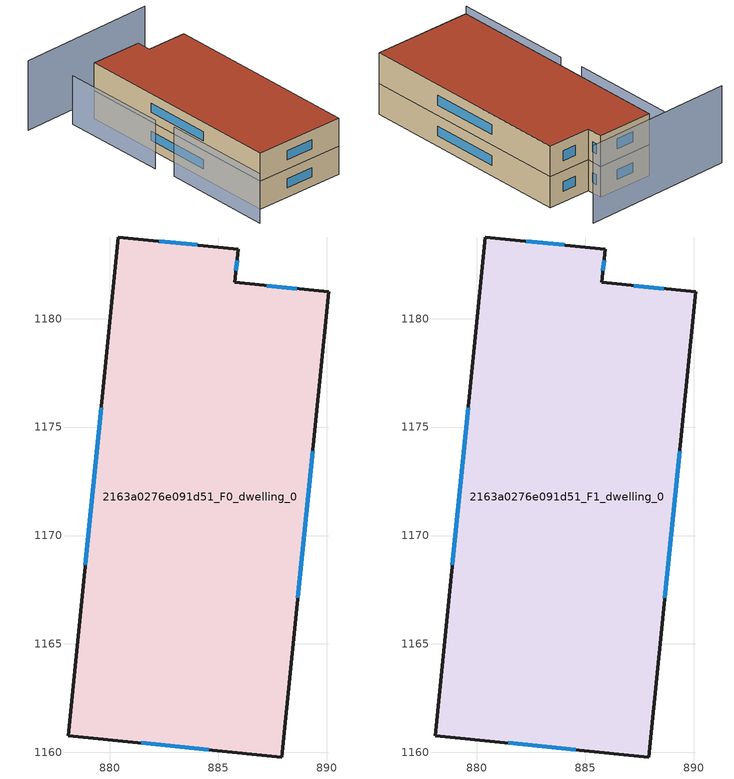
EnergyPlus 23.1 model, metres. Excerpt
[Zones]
2163a0276e091d51_F0_dwelling_0
 floor ground (EU_floor_Construction): 890.1,1181.24 887.95,1159.79 878.09,1160.78 880.4,1183.77 885.93,1183.21 885.77,1181.68 z0
 wall outside (EU_wall_Construction): 885.93,1183.21 880.4,1183.77 878.09,1160.78 887.95,1159.79 890.1,1181.24 885.77,1181.68 885.93,1183.21 z0:3
 window (EU_Window_Construction): 884.04,1183.4 882.29,1183.58 / 885.82,1182.2 885.87,1182.69 / 888.62,1181.39 887.25,1181.53 / 888.68,1167.13 889.36,1173.9 / 881.47,1160.44 884.57,1160.12 / 879.61,1175.9 878.88,1168.65 z1.03:1.97
2163a0276e091d51_F1_dwelling_0
 floor to 2163a0276e091d51_F0_dwelling_0 (EU_floor_Construction): 890.1,1181.24 887.94,1159.79 878.09,1160.78 880.4,1183.77 885.93,1183.21 885.77,1181.68 z3
 wall outside (EU_wall_Construction): 885.93,1183.21 880.4,1183.77 878.09,1160.78 887.95,1159.79 890.1,1181.24 885.77,1181.68 885.93,1183.21 z3:6
 window (EU_Window_Construction): 884.04,1183.4 882.29,1183.58 / 885.82,1182.2 885.87,1182.69 / 888.62,1181.39 887.25,1181.53 / 888.68,1167.13 889.36,1173.9 / 881.47,1160.44 884.57,1160.12 / 879.61,1175.9 878.88,1168.65 z4.03:4.97
 roof outside (EU_roof_Construction): 887.95,1159.79 890.1,1181.24 885.77,1181.68 885.93,1183.21 880.4,1183.77 878.09,1160.78 z6
shading: 877.32,1170.91 876.13,1159.07 z0:5.3; 878.33,1184.57 877.19,1173.17 z0:5.2; 889.6,1185.69 874.65,1186.87 z0:7.5
[Building]
EU S2 Campaign: North Axis=0; Terrain=City; Solar Distribution=FullExterior
[Site:Location]
Cape.Town.Intl.AP: Latitude=-33.965; Longitude=18.602; Time Zone=2; Elevation=46
[SizingPeriod:WeatherFileDays]
AnnualSizingPeriod: Begin Month=1; Begin Day of Month=1; End Month=12; End Day of Month=31; Day of Week for Start Day=Monday; Use Weather File Daylight Saving Period=No; Use Weather File Rain and Snow Indicators=No
[MATERIAL]
EU_InternalMass_Material: Roughness=MediumRough; Thickness=0.1; Conductivity=1; Density=1800; Specific Heat=900; Thermal Absorptance=0.9; Solar Absorptance=0.7; Visible Absorptance=0.7
[MATERIAL:NOMASS] Roughness=MediumRough; Thermal Absorptance=0.9; Solar Absorptance=0.7; Visible Absorptance=0.7
Name | Thermal Resistance
EU_wall_NoMass | 0.493876
EU_roof_NoMass | 0.449382
EU_floor_NoMass | 1.25
[WINDOWMATERIAL:SIMPLEGLAZINGSYSTEM]
EU_Window_SimpleGlazing: UFactor=4.4; Solar Heat Gain Coefficient=0.85; Visible Transmittance=0.85
[CONSTRUCTION]
EU_wall_Construction: EU_wall_NoMass
EU_roof_Construction: EU_roof_NoMass
EU_floor_Construction: EU_floor_NoMass
EU_Window_Construction: EU_Window_SimpleGlazing
EU_InternalMass_Construction: EU_InternalMass_Material
[ZONE] Type=1; Multiplier=1; Ceiling Height=autocalculate; Volume=666.271; Floor Area=autocalculate; Part of Total Floor Area=Yes
2163a0276e091d51_F0_dwelling_0; 2163a0276e091d51_F1_dwelling_0
[INTERNALMASS] Construction=EU_InternalMass_Construction; Surface Area=222.09
Name | Zone or ZoneList
2163a0276e091d51_F0_dwelling_0_EU_InternalMass | 2163a0276e091d51_F0_dwelling_0
2163a0276e091d51_F1_dwelling_0_EU_InternalMass | 2163a0276e091d51_F1_dwelling_0
[OTHEREQUIPMENT] Fuel Type=Electricity; Design Level Calculation Method=Watts/Area; Power per Zone Floor Area=1; Fraction Latent=0; Fraction Radiant=0; Fraction Lost=0; Carbon Dioxide Generation Rate=0; EndUse Subcategory=EU_Step8_InternalGains
Name | Zone or ZoneList or Space or SpaceList | Schedule
EU_Step8_InternalGain_2163a0276e091d51_F0_dwelling_0_f000 | 2163a0276e091d51_F0_dwelling_0 | EU_Step8_GainSchedule_2163a0276e091d51_F0_dwelling_0_f000
EU_Step8_InternalGain_2163a0276e091d51_F1_dwelling_0_f000 | 2163a0276e091d51_F1_dwelling_0 | EU_Step8_GainSchedule_2163a0276e091d51_F1_dwelling_0_f000
[ZONEVENTILATION:DESIGNFLOWRATE] Schedule=EU_AlwaysOn; Design Flow Rate Calculation Method=AirChanges/Hour; Air Changes per Hour=0.64; Ventilation Type=Natural; Fan Pressure Rise=0; Fan Total Efficiency=1; Constant Term Coefficient=1; Temperature Term Coefficient=0; Velocity Term Coefficient=0; Velocity Squared Term Coefficient=0; Minimum Indoor Temperature=-100; Maximum Indoor Temperature=100; Delta Temperature=-100; Minimum Outdoor Temperature=-100; Maximum Outdoor Temperature=100; Maximum Wind Speed=40
Name | Zone or ZoneList or Space or SpaceList
EU_ConstantAir_2163a0276e091d51_F0_dwelling_0 | 2163a0276e091d51_F0_dwelling_0
EU_ConstantAir_2163a0276e091d51_F1_dwelling_0 | 2163a0276e091d51_F1_dwelling_0
[HVACTEMPLATE:THERMOSTAT] Constant Heating Setpoint=20; Constant Cooling Setpoint=50
EU_HeatOnly_2163a0276e091d51_F0_dwelling_0; EU_HeatOnly_2163a0276e091d51_F1_dwelling_0
[HVACTEMPLATE:ZONE:IDEALLOADSAIRSYSTEM] System Availability Schedule=EU_AlwaysOn; Maximum Heating Supply Air Temperature=50; Minimum Cooling Supply Air Temperature=13; Maximum Heating Supply Air Humidity Ratio=0.0156; Minimum Cooling Supply Air Humidity Ratio=0.0077; Heating Limit=NoLimit; Cooling Limit=NoLimit; Heating Availability Schedule=EU_AlwaysOn; Cooling Availability Schedule=EU_CoolingOff; Dehumidification Control Type=ConstantSensibleHeatRatio; Cooling Sensible Heat Ratio=0.7; Dehumidification Setpoint=60; Humidification Control Type=None; Humidification Setpoint=30; Outdoor Air Method=None; Outdoor Air Flow Rate per Person=0.00944; Outdoor Air Flow Rate per Zone Floor Area=0; Outdoor Air Flow Rate per Zone=0; Demand Controlled Ventilation Type=None; Outdoor Air Economizer Type=NoEconomizer; Heat Recovery Type=None; Sensible Heat Recovery Effectiveness=0.7; Latent Heat Recovery Effectiveness=0.65
Name | Template Thermostat
2163a0276e091d51_F0_dwelling_0 | EU_HeatOnly_2163a0276e091d51_F0_dwelling_0
2163a0276e091d51_F1_dwelling_0 | EU_HeatOnly_2163a0276e091d51_F1_dwelling_0
[SIZING:ZONE] Zone Cooling Design Supply Air Temperature Input Method=SupplyAirTemperature; Zone Cooling Design Supply Air Temperature=13; Zone Heating Design Supply Air Temperature Input Method=SupplyAirTemperature; Zone Heating Design Supply Air Temperature=50; Zone Cooling Design Supply Air Humidity Ratio=0.008; Zone Heating Design Supply Air Humidity Ratio=0.008; Cooling Design Air Flow Method=DesignDay; Cooling Design Air Flow Rate=0; Cooling Minimum Air Flow per Zone Floor Area=0.000762; Cooling Minimum Air Flow=0; Cooling Minimum Air Flow Fraction=0.2; Heating Design Air Flow Method=DesignDay; Heating Design Air Flow Rate=0; Heating Maximum Air Flow per Zone Floor Area=0.002032; Heating Maximum Air Flow=0.141576; Heating Maximum Air Flow Fraction=0.3; Account for Dedicated Outdoor Air System=No; Dedicated Outdoor Air System Control Strategy=NeutralSupplyAir; Dedicated Outdoor Air Low Setpoint Temperature for Design=autosize; Dedicated Outdoor Air High Setpoint Temperature for Design=autosize; Zone Load Sizing Method=Sensible Load Only No Latent Load; Zone Latent Cooling Design Supply Air Humidity Ratio Input Method=HumidityRatioDifference; Zone Cooling Design Supply Air Humidity Ratio Difference=0.005; Zone Latent Heating Design Supply Air Humidity Ratio Input Method=HumidityRatioDifference; Zone Humidification Design Supply Air Humidity Ratio Difference=0.005
2163a0276e091d51_F0_dwelling_0; 2163a0276e091d51_F1_dwelling_0
[SCHEDULE:CONSTANT]
Name | Hourly Value
EU_AlwaysOn | 1
EU_CoolingOff | 0
[SCHEDULE:FILE] Column Number=1; Rows to Skip at Top=0; Number of Hours of Data=8760; Column Separator=Comma; Interpolate to Timestep=No; Minutes per Item=60; Adjust Schedule for Daylight Savings=Yes
Name | File
EU_Step8_GainSchedule_2163a0276e091d51_F0_dwelling_0_f000 | ../../schedules/2163a0276e091d51/2163a0276e091d51_F0_dwelling_0_f000_gain.csv
EU_Step8_GainSchedule_2163a0276e091d51_F1_dwelling_0_f000 | ../../schedules/2163a0276e091d51/2163a0276e091d51_F1_dwelling_0_f000_gain.csv
